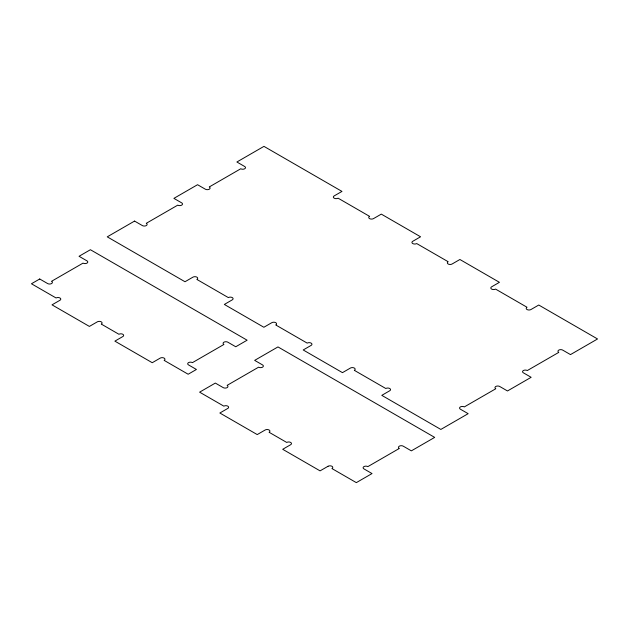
<?xml version="1.0" encoding="UTF-8"?>
<svg xmlns="http://www.w3.org/2000/svg" width="629" height="629" viewBox="0 0 629 629"><rect width="100%" height="100%" fill="white"/><g stroke="black" fill="none" stroke-linecap="round" stroke-linejoin="round"><path stroke-width="0.94" d="M328.016 466.286L320.075 470.869L282.712 449.295L290.653 444.711A2.783 1.604 0 0 0 290.653 442.439A2.783 1.604 0 0 0 286.714 442.439L269.094 432.265A2.783 1.604 0 0 0 269.094 429.992A2.783 1.604 0 0 0 265.155 430L257.222 434.576L219.859 413.009L227.792 408.425A2.783 1.604 0 0 0 227.792 406.153A2.783 1.604 0 0 0 223.861 406.153L199.613 392.158L215.338 383.077L223.201 387.621A2.783 1.604 0 0 0 227.132 387.613A2.783 1.604 0 0 0 227.132 385.349L258.598 367.179A2.783 1.604 0 0 0 262.568 367.155A2.783 1.604 0 0 0 262.45 364.859L254.666 360.37L277.971 346.917L434.678 437.391L411.358 450.859L403.331 446.22A2.783 1.604 0 0 0 399.36 446.15A2.783 1.604 0 0 0 399.321 448.446L367.855 466.616A2.783 1.604 0 0 0 363.924 466.616A2.783 1.604 0 0 0 363.924 468.88L372.022 473.566L356.321 482.632L331.947 468.558A2.783 1.604 0 0 0 331.947 466.286A2.783 1.604 0 0 0 328.016 466.286M134.559 221.078L107.252 236.842L185.005 281.737L192.859 277.2A2.783 1.604 0 0 1 196.83 277.13A2.783 1.604 0 0 1 196.869 279.425L228.335 297.588A2.783 1.604 0 0 1 232.266 297.588A2.783 1.604 0 0 1 232.266 299.86L224.341 304.444L263.865 327.261L271.72 322.732A2.783 1.604 0 0 1 275.691 322.661A2.783 1.604 0 0 1 275.73 324.957L307.196 343.119A2.783 1.604 0 0 1 311.127 343.119A2.783 1.604 0 0 1 311.127 345.392L303.202 349.968L342.467 372.643L350.314 368.107A2.783 1.604 0 0 1 354.284 368.036A2.783 1.604 0 0 1 354.331 370.332L385.797 388.502A2.783 1.604 0 0 1 389.728 388.502A2.783 1.604 0 0 1 389.728 390.766L381.795 395.35L440.843 429.442L468.149 413.678L460.381 409.188A2.783 1.604 0 0 1 460.381 406.916A2.783 1.604 0 0 1 464.32 406.916L495.786 388.753A2.783 1.604 0 0 1 495.825 386.458A2.783 1.604 0 0 1 499.796 386.528L507.485 390.963L531.143 377.306L523.375 372.816A2.783 1.604 0 0 1 523.375 370.544A2.783 1.604 0 0 1 527.306 370.544L558.772 352.382A2.783 1.604 0 0 1 558.819 350.086A2.783 1.604 0 0 1 562.79 350.156L570.479 354.599L597.55 338.968L538.762 305.026L531.041 309.484A2.783 1.604 0 0 1 527.071 309.554A2.783 1.604 0 0 1 527.031 307.259L495.566 289.096A2.783 1.604 0 0 1 491.634 289.088A2.783 1.604 0 0 1 491.626 286.824L499.426 282.319L459.901 259.494L452.18 263.952A2.783 1.604 0 0 1 448.21 264.023A2.783 1.604 0 0 1 448.17 261.727L416.705 243.565A2.783 1.604 0 0 1 412.773 243.565A2.783 1.604 0 0 1 412.766 241.292L420.565 236.787L381.3 214.119L373.579 218.57A2.783 1.604 0 0 1 369.608 218.64A2.783 1.604 0 0 1 369.569 216.352L338.103 198.182A2.783 1.604 0 0 1 334.172 198.182A2.783 1.604 0 0 1 334.172 195.91L341.972 191.413L263.96 146.368L236.889 161.999L244.602 166.457A2.783 1.604 0 0 1 244.72 168.745A2.783 1.604 0 0 1 240.75 168.769L209.284 186.939A2.783 1.604 0 0 1 209.284 189.203A2.783 1.604 0 0 1 205.353 189.203L197.553 184.706L173.895 198.371L181.608 202.821A2.783 1.604 0 0 1 181.726 205.117A2.783 1.604 0 0 1 177.755 205.14L146.29 223.303A2.783 1.604 0 0 1 146.29 225.575A2.783 1.604 0 0 1 142.358 225.575L134.559 221.078M39.713 278.993L31.45 283.765L56.067 297.973A2.783 1.604 0 0 1 59.983 298.004A2.783 1.604 0 0 1 59.959 300.261L52.026 304.845L89.389 326.42L97.33 321.836A2.783 1.604 0 0 1 101.245 321.828A2.783 1.604 0 0 1 101.3 324.092L118.92 334.266A2.783 1.604 0 0 1 122.836 334.29A2.783 1.604 0 0 1 122.82 336.554L114.879 341.138L152.242 362.713L160.183 358.121A2.783 1.604 0 0 1 164.106 358.113A2.783 1.604 0 0 1 164.153 360.378L188.157 374.239L196.421 369.467L188.519 364.906A2.783 1.604 0 0 1 188.519 362.634A2.783 1.604 0 0 1 192.45 362.634L223.916 344.464A2.783 1.604 0 0 1 223.963 342.176A2.783 1.604 0 0 1 227.934 342.247L235.749 346.76L247.118 340.195L90.411 249.721L79.042 256.286L86.881 260.807A2.783 1.604 0 0 1 86.999 263.103A2.783 1.604 0 0 1 83.028 263.126L51.562 281.289A2.783 1.604 0 0 1 51.562 283.561A2.783 1.604 0 0 1 47.631 283.561L39.713 278.993"/></g></svg>
